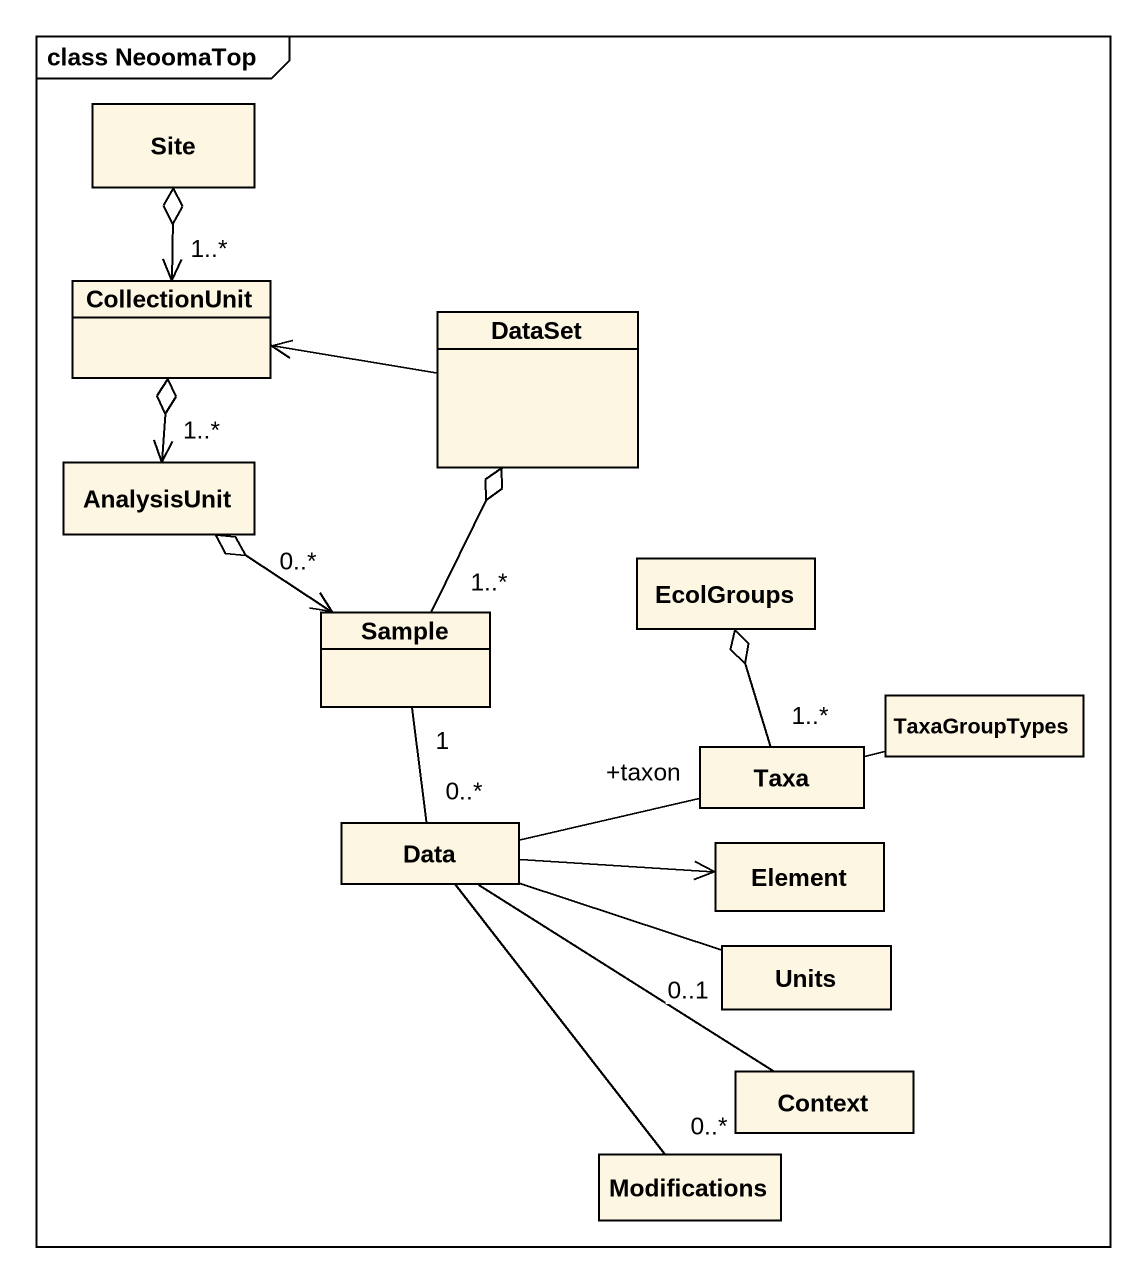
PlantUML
@startuml
mainframe class NeoomaTop
hide circle
hide empty members
class Site
class CollectionUnit
class DataSet
class AnalysisUnit
class Sample
class EcolGroups
class TaxaGroupTypes
class Data
class Taxa
class Element
class Units
class Context
class Modifications
Site o--> "1..*" CollectionUnit
CollectionUnit o--> "1..*" AnalysisUnit
DataSet -left-> CollectionUnit
DataSet o-- "1..*" Sample
AnalysisUnit o--> "0..*" Sample
Sample "1" -- "0..*" Data
EcolGroups o-- "1..*" Taxa
Data -right- "+taxon" Taxa
Data -right-> Element
Data -right- Units
Data -- "0..1" Context
Data -- "0..*" Modifications
Taxa -right- TaxaGroupTypes
@enduml
